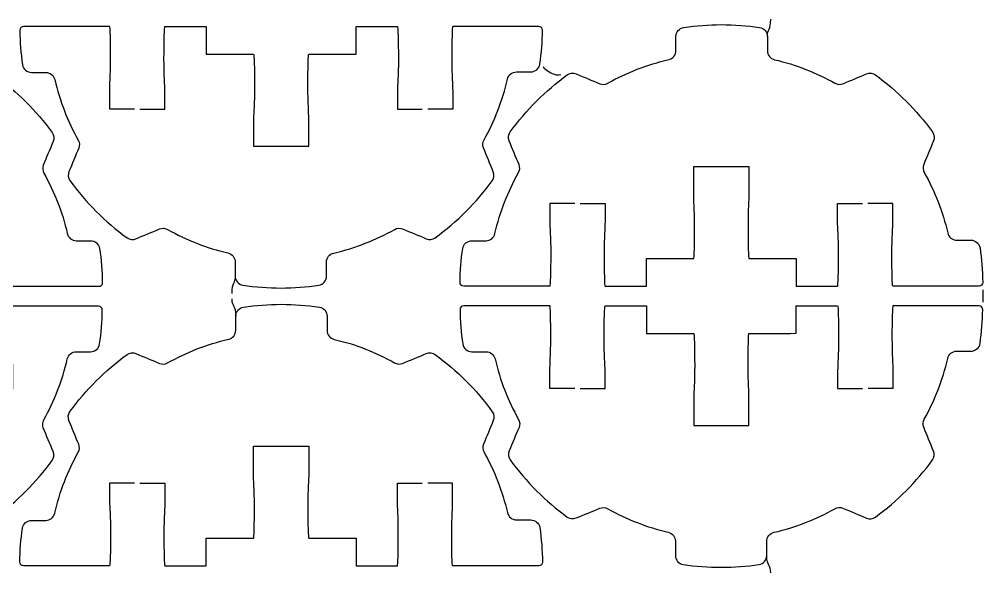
# Model space of a CAD drawing. Extents: x 0 to 410, y 0 to 300.
# Drawn here: x 263 to 315.4, y 65.7 to 95.8 of the extents above; entities that cross this region are included whole.
import ezdxf

# ---------------------------------------------------------------- set-up
doc = ezdxf.new("R2010")
doc.units = 0
doc.header["$MEASUREMENT"] = 0
doc.layers.add('DEFAULT', color=18, linetype='CONTINUOUS')

msp = doc.modelspace()

# ---------------------------------------------------------------- linework, layer by layer
at = {"layer": 'DEFAULT', "color": 1}
msp.add_lwpolyline([(315.413, 81.054), (315.413, 80.377)], dxfattribs=at)
for points, knots in [([(245.348, 85.719), (244.899, 85.719), (244.45, 85.719), (244.001, 85.719), (244.001, 85.386), (244.001, 85.053), (244.001, 84.72), (244.001, 84.385), (244.05, 83.937), (244.05, 82.971), (244.05, 82.004), (244.029, 81.221), (244.001, 81.221), (242.44, 81.221), (240.88, 81.221), (239.319, 81.221), (239.206, 81.221), (239.115, 81.312), (239.115, 81.422), (239.125, 82.046), (239.175, 82.66), (239.263, 83.263), (239.298, 83.507), (239.51, 83.687), (239.757, 83.687), (240.015, 83.687), (240.274, 83.687), (240.533, 83.687), (240.766, 83.687), (240.967, 83.849), (241.02, 84.078), (241.288, 85.253), (241.722, 86.364), (242.297, 87.387), (242.371, 87.521), (242.381, 87.68), (242.325, 87.821), (242.146, 88.252), (241.967, 88.682), (241.789, 89.112), (241.722, 89.275), (241.743, 89.458), (241.845, 89.599), (242.713, 90.788), (243.761, 91.832), (244.946, 92.7), (245.087, 92.802), (245.274, 92.824), (245.436, 92.757), (245.863, 92.578), (246.29, 92.399), (246.717, 92.22), (246.858, 92.16), (247.02, 92.174), (247.154, 92.249), (248.177, 92.824), (249.292, 93.261), (250.463, 93.533), (250.693, 93.586), (250.859, 93.783), (250.859, 94.016), (250.86, 94.274), (250.861, 94.531), (250.862, 94.789), (250.862, 95.032), (251.038, 95.247), (251.282, 95.282), (251.949, 95.381), (252.633, 95.434), (253.328, 95.434), (254.034, 95.434), (254.728, 95.378), (255.406, 95.279), (255.649, 95.244), (255.829, 95.028), (255.829, 94.785), (255.828, 94.529), (255.827, 94.272), (255.826, 94.016), (255.826, 93.78), (255.991, 93.582), (256.217, 93.526), (257.385, 93.254), (258.486, 92.82), (259.498, 92.252), (259.632, 92.174), (259.791, 92.164), (259.932, 92.224), (260.361, 92.4), (260.79, 92.577), (261.22, 92.753), (261.382, 92.82), (261.569, 92.802), (261.706, 92.697), (262.895, 91.832), (263.943, 90.785), (264.811, 89.596), (264.913, 89.455), (264.931, 89.271), (264.864, 89.109), (264.686, 88.682), (264.509, 88.255), (264.331, 87.828), (264.275, 87.687), (264.285, 87.528), (264.359, 87.394), (264.931, 86.378), (265.365, 85.274), (265.636, 84.11), (265.689, 83.881), (265.887, 83.718), (266.123, 83.718), (266.381, 83.718), (266.638, 83.718), (266.896, 83.718), (267.143, 83.718), (267.354, 83.538), (267.39, 83.295), (267.481, 82.685), (267.531, 82.06), (267.538, 81.422), (267.541, 81.312), (267.45, 81.221), (267.337, 81.221), (265.775, 81.221), (264.214, 81.221), (262.652, 81.221), (262.624, 81.221), (262.602, 82.004), (262.602, 82.971), (262.602, 83.937), (262.652, 84.385), (262.652, 84.72), (262.652, 85.053), (262.652, 85.386), (262.652, 85.719), (262.2, 85.719), (261.749, 85.719), (261.297, 85.719)], [0, 0, 0, 0, 3.82, 3.82, 3.82, 6.65, 6.65, 6.65, 7.65, 7.65, 7.65, 8.65, 8.65, 8.65, 21.92, 21.92, 21.92, 22.92, 22.92, 22.92, 23.92, 23.92, 23.92, 24.92, 24.92, 24.92, 27.12, 27.12, 27.12, 28.12, 28.12, 28.12, 29.12, 29.12, 29.12, 30.12, 30.12, 30.12, 34.08308, 34.08308, 34.08308, 35.08308, 35.08308, 35.08308, 36.08308, 36.08308, 36.08308, 37.08308, 37.08308, 37.08308, 41.01847, 41.01847, 41.01847, 42.01847, 42.01847, 42.01847, 43.01847, 43.01847, 43.01847, 44.01847, 44.01847, 44.01847, 46.208493, 46.208493, 46.208493, 47.208493, 47.208493, 47.208493, 48.208493, 48.208493, 48.208493, 49.208493, 49.208493, 49.208493, 50.208493, 50.208493, 50.208493, 52.388516, 52.388516, 52.388516, 53.388516, 53.388516, 53.388516, 54.388516, 54.388516, 54.388516, 55.388516, 55.388516, 55.388516, 59.334717, 59.334717, 59.334717, 60.334717, 60.334717, 60.334717, 61.334717, 61.334717, 61.334717, 62.334717, 62.334717, 62.334717, 66.266256, 66.266256, 66.266256, 67.266256, 67.266256, 67.266256, 68.266256, 68.266256, 68.266256, 69.266256, 69.266256, 69.266256, 71.456256, 71.456256, 71.456256, 72.456256, 72.456256, 72.456256, 73.456256, 73.456256, 73.456256, 74.456256, 74.456256, 74.456256, 87.736256, 87.736256, 87.736256, 88.736256, 88.736256, 88.736256, 89.736256, 89.736256, 89.736256, 92.566256, 92.566256, 92.566256, 96.406256, 96.406256, 96.406256, 96.406256]), ([(269.288, 90.862), (268.838, 90.862), (268.389, 90.862), (267.94, 90.862), (267.94, 91.195), (267.94, 91.528), (267.94, 91.861), (267.94, 92.196), (267.989, 92.644), (267.989, 93.61), (267.989, 94.577), (267.968, 95.36), (267.94, 95.36), (266.377, 95.36), (264.814, 95.36), (263.252, 95.36), (263.142, 95.36), (263.047, 95.268), (263.051, 95.155), (263.058, 94.52), (263.11, 93.896), (263.199, 93.282), (263.234, 93.039), (263.449, 92.862), (263.693, 92.862), (263.951, 92.862), (264.21, 92.862), (264.469, 92.862), (264.702, 92.862), (264.903, 92.7), (264.956, 92.471), (265.227, 91.303), (265.661, 90.202), (266.229, 89.186), (266.307, 89.052), (266.317, 88.894), (266.257, 88.753), (266.08, 88.326), (265.902, 87.899), (265.725, 87.472), (265.658, 87.31), (265.679, 87.123), (265.781, 86.982), (266.645, 85.796), (267.693, 84.745), (268.882, 83.881), (269.023, 83.778), (269.206, 83.761), (269.369, 83.824), (269.798, 84.002), (270.227, 84.179), (270.656, 84.357), (270.798, 84.413), (270.956, 84.403), (271.09, 84.329), (272.106, 83.757), (273.207, 83.323), (274.371, 83.052), (274.6, 82.999), (274.763, 82.801), (274.763, 82.565), (274.763, 82.308), (274.763, 82.052), (274.763, 81.796), (274.763, 81.549), (274.939, 81.337), (275.183, 81.302), (275.86, 81.2), (276.555, 81.147), (277.264, 81.147), (277.955, 81.147), (278.64, 81.2), (279.307, 81.298), (279.55, 81.334), (279.73, 81.545), (279.73, 81.792), (279.73, 82.049), (279.73, 82.305), (279.73, 82.561), (279.73, 82.798), (279.896, 82.995), (280.125, 83.048), (281.3, 83.32), (282.411, 83.757), (283.438, 84.332), (283.572, 84.406), (283.73, 84.417), (283.871, 84.36), (284.299, 84.182), (284.728, 84.003), (285.156, 83.824), (285.318, 83.757), (285.501, 83.775), (285.642, 83.881), (286.831, 84.749), (287.875, 85.793), (288.743, 86.978), (288.846, 87.119), (288.867, 87.306), (288.8, 87.468), (288.622, 87.899), (288.445, 88.329), (288.267, 88.76), (288.207, 88.901), (288.218, 89.059), (288.295, 89.194), (288.867, 90.217), (289.301, 91.328), (289.572, 92.499), (289.625, 92.728), (289.823, 92.894), (290.059, 92.894), (290.317, 92.894), (290.574, 92.894), (290.832, 92.894), (291.079, 92.894), (291.294, 93.074), (291.329, 93.317), (291.417, 93.917), (291.467, 94.535), (291.474, 95.155), (291.477, 95.268), (291.386, 95.36), (291.273, 95.36), (289.712, 95.36), (288.152, 95.36), (286.591, 95.36), (286.563, 95.36), (286.542, 94.577), (286.542, 93.61), (286.542, 92.644), (286.591, 92.196), (286.591, 91.861), (286.591, 91.528), (286.591, 91.195), (286.591, 90.862), (286.14, 90.862), (285.688, 90.862), (285.237, 90.862)], [0, 0, 0, 0, 3.82, 3.82, 3.82, 6.65, 6.65, 6.65, 7.65, 7.65, 7.65, 8.65, 8.65, 8.65, 21.94, 21.94, 21.94, 22.94, 22.94, 22.94, 23.94, 23.94, 23.94, 24.94, 24.94, 24.94, 27.14, 27.14, 27.14, 28.14, 28.14, 28.14, 29.14, 29.14, 29.14, 30.14, 30.14, 30.14, 34.071539, 34.071539, 34.071539, 35.071539, 35.071539, 35.071539, 36.071539, 36.071539, 36.071539, 37.071539, 37.071539, 37.071539, 41.021552, 41.021552, 41.021552, 42.021552, 42.021552, 42.021552, 43.021552, 43.021552, 43.021552, 44.021552, 44.021552, 44.021552, 46.201552, 46.201552, 46.201552, 47.201552, 47.201552, 47.201552, 48.201552, 48.201552, 48.201552, 49.201552, 49.201552, 49.201552, 50.201552, 50.201552, 50.201552, 52.381552, 52.381552, 52.381552, 53.381552, 53.381552, 53.381552, 54.381552, 54.381552, 54.381552, 55.381552, 55.381552, 55.381552, 59.326168, 59.326168, 59.326168, 60.326168, 60.326168, 60.326168, 61.326168, 61.326168, 61.326168, 62.326168, 62.326168, 62.326168, 66.285423, 66.285423, 66.285423, 67.285423, 67.285423, 67.285423, 68.285423, 68.285423, 68.285423, 69.285423, 69.285423, 69.285423, 71.475423, 71.475423, 71.475423, 72.475423, 72.475423, 72.475423, 73.475423, 73.475423, 73.475423, 74.475423, 74.475423, 74.475423, 87.745423, 87.745423, 87.745423, 88.745423, 88.745423, 88.745423, 89.745423, 89.745423, 89.745423, 92.575423, 92.575423, 92.575423, 96.415423, 96.415423, 96.415423, 96.415423]), ([(269.587, 90.862), (270.039, 90.862), (270.491, 90.862), (270.942, 90.862), (270.942, 91.195), (270.942, 91.528), (270.942, 91.861), (270.942, 92.196), (270.893, 92.644), (270.893, 93.61), (270.893, 94.577), (270.914, 95.36), (270.942, 95.36), (271.691, 95.36), (272.44, 95.36), (273.189, 95.36), (273.189, 94.86), (273.189, 94.361), (273.189, 93.861), (274.048, 93.861), (274.906, 93.861), (275.765, 93.861), (275.793, 93.861), (275.814, 93.078), (275.814, 92.111), (275.814, 91.144), (275.765, 90.696), (275.765, 90.361), (275.765, 89.861), (275.765, 89.362), (275.765, 88.862), (276.765, 88.862), (277.766, 88.862), (278.767, 88.862), (278.767, 89.362), (278.767, 89.861), (278.767, 90.361), (278.767, 90.696), (278.717, 91.144), (278.717, 92.111), (278.717, 93.078), (278.739, 93.861), (278.767, 93.861), (279.624, 93.862), (280.481, 93.863), (281.339, 93.864), (281.339, 94.364), (281.339, 94.864), (281.339, 95.364), (282.089, 95.364), (282.839, 95.364), (283.589, 95.36), (283.617, 95.36), (283.639, 94.577), (283.639, 93.61), (283.639, 92.644), (283.589, 92.196), (283.589, 91.861), (283.589, 91.528), (283.589, 91.195), (283.589, 90.862), (284.038, 90.862), (284.488, 90.862), (284.937, 90.862)], [0, 0, 0, 0, 3.84, 3.84, 3.84, 6.67, 6.67, 6.67, 7.67, 7.67, 7.67, 8.67, 8.67, 8.67, 15.04, 15.04, 15.04, 19.29, 19.29, 19.29, 26.59, 26.59, 26.59, 27.59, 27.59, 27.59, 28.59, 28.59, 28.59, 32.84, 32.84, 32.84, 41.35, 41.35, 41.35, 45.6, 45.6, 45.6, 46.6, 46.6, 46.6, 47.6, 47.6, 47.6, 54.890007, 54.890007, 54.890007, 59.140007, 59.140007, 59.140007, 65.530007, 65.530007, 65.530007, 66.530007, 66.530007, 66.530007, 67.530007, 67.530007, 67.530007, 70.360007, 70.360007, 70.360007, 74.180007, 74.180007, 74.180007, 74.180007]), ([(293.224, 85.747), (292.773, 85.747), (292.323, 85.747), (291.872, 85.747), (291.872, 85.414), (291.872, 85.081), (291.872, 84.749), (291.872, 84.413), (291.922, 83.965), (291.922, 82.999), (291.922, 82.032), (291.901, 81.249), (291.872, 81.249), (290.312, 81.249), (288.752, 81.249), (287.191, 81.249), (287.078, 81.249), (286.986, 81.341), (286.99, 81.454), (286.997, 82.078), (287.046, 82.692), (287.135, 83.295), (287.17, 83.538), (287.385, 83.715), (287.629, 83.715), (287.887, 83.715), (288.146, 83.715), (288.405, 83.715), (288.641, 83.715), (288.839, 83.881), (288.891, 84.11), (289.163, 85.281), (289.597, 86.396), (290.169, 87.419), (290.246, 87.553), (290.257, 87.712), (290.197, 87.853), (290.019, 88.283), (289.842, 88.714), (289.664, 89.144), (289.597, 89.303), (289.618, 89.49), (289.721, 89.631), (290.588, 90.816), (291.633, 91.864), (292.818, 92.732), (292.959, 92.834), (293.146, 92.855), (293.308, 92.785), (293.736, 92.607), (294.164, 92.43), (294.592, 92.252), (294.733, 92.192), (294.892, 92.203), (295.026, 92.28), (296.053, 92.855), (297.164, 93.293), (298.339, 93.561), (298.568, 93.614), (298.73, 93.811), (298.734, 94.048), (298.734, 94.305), (298.734, 94.563), (298.734, 94.82), (298.734, 95.064), (298.914, 95.275), (299.154, 95.311), (299.824, 95.409), (300.508, 95.462), (301.2, 95.462), (301.909, 95.462), (302.604, 95.409), (303.281, 95.311), (303.525, 95.272), (303.701, 95.06), (303.701, 94.813), (303.701, 94.557), (303.701, 94.301), (303.701, 94.044), (303.701, 93.811), (303.863, 93.61), (304.093, 93.557), (305.257, 93.286), (306.358, 92.852), (307.374, 92.28), (307.508, 92.206), (307.666, 92.196), (307.807, 92.252), (308.237, 92.43), (308.666, 92.607), (309.095, 92.785), (309.257, 92.852), (309.441, 92.831), (309.582, 92.728), (310.771, 91.864), (311.819, 90.816), (312.683, 89.627), (312.785, 89.486), (312.806, 89.299), (312.739, 89.141), (312.562, 88.714), (312.384, 88.287), (312.207, 87.86), (312.147, 87.719), (312.157, 87.557), (312.235, 87.426), (312.803, 86.41), (313.237, 85.306), (313.508, 84.138), (313.561, 83.912), (313.762, 83.747), (313.995, 83.747), (314.254, 83.747), (314.513, 83.747), (314.771, 83.747), (315.015, 83.747), (315.23, 83.57), (315.265, 83.327), (315.353, 82.713), (315.403, 82.089), (315.413, 81.454), (315.413, 81.341), (315.322, 81.249), (315.212, 81.249), (313.649, 81.249), (312.087, 81.249), (310.524, 81.249), (310.496, 81.249), (310.474, 82.032), (310.474, 82.999), (310.474, 83.965), (310.524, 84.413), (310.524, 84.749), (310.524, 85.081), (310.524, 85.414), (310.524, 85.747), (310.073, 85.747), (309.623, 85.747), (309.173, 85.747)], [0, 0, 0, 0, 3.83, 3.83, 3.83, 6.66, 6.66, 6.66, 7.66, 7.66, 7.66, 8.66, 8.66, 8.66, 21.93, 21.93, 21.93, 22.93, 22.93, 22.93, 23.93, 23.93, 23.93, 24.93, 24.93, 24.93, 27.13, 27.13, 27.13, 28.13, 28.13, 28.13, 29.13, 29.13, 29.13, 30.13, 30.13, 30.13, 34.089255, 34.089255, 34.089255, 35.089255, 35.089255, 35.089255, 36.089255, 36.089255, 36.089255, 37.089255, 37.089255, 37.089255, 41.030029, 41.030029, 41.030029, 42.030029, 42.030029, 42.030029, 43.030029, 43.030029, 43.030029, 44.030029, 44.030029, 44.030029, 46.220029, 46.220029, 46.220029, 47.220029, 47.220029, 47.220029, 48.220029, 48.220029, 48.220029, 49.220029, 49.220029, 49.220029, 50.220029, 50.220029, 50.220029, 52.400029, 52.400029, 52.400029, 53.400029, 53.400029, 53.400029, 54.400029, 54.400029, 54.400029, 55.400029, 55.400029, 55.400029, 59.350042, 59.350042, 59.350042, 60.350042, 60.350042, 60.350042, 61.350042, 61.350042, 61.350042, 62.350042, 62.350042, 62.350042, 66.281581, 66.281581, 66.281581, 67.281581, 67.281581, 67.281581, 68.281581, 68.281581, 68.281581, 69.281581, 69.281581, 69.281581, 71.481581, 71.481581, 71.481581, 72.481581, 72.481581, 72.481581, 73.481581, 73.481581, 73.481581, 74.481581, 74.481581, 74.481581, 87.771581, 87.771581, 87.771581, 88.771581, 88.771581, 88.771581, 89.771581, 89.771581, 89.771581, 92.601581, 92.601581, 92.601581, 96.431581, 96.431581, 96.431581, 96.431581]), ([(293.523, 85.747), (293.974, 85.747), (294.424, 85.747), (294.875, 85.747), (294.875, 85.414), (294.875, 85.081), (294.875, 84.749), (294.875, 84.413), (294.825, 83.965), (294.825, 82.999), (294.825, 82.032), (294.846, 81.249), (294.875, 81.245), (295.625, 81.245), (296.375, 81.245), (297.125, 81.245), (297.125, 81.745), (297.125, 82.245), (297.125, 82.745), (297.983, 82.746), (298.84, 82.747), (299.697, 82.748), (299.725, 82.748), (299.746, 83.531), (299.746, 84.498), (299.746, 85.465), (299.697, 85.913), (299.697, 86.248), (299.697, 86.748), (299.697, 87.247), (299.697, 87.747), (300.698, 87.747), (301.698, 87.747), (302.699, 87.747), (302.699, 87.247), (302.699, 86.748), (302.699, 86.248), (302.699, 85.913), (302.65, 85.465), (302.65, 84.498), (302.65, 83.531), (302.671, 82.748), (302.699, 82.748), (303.558, 82.748), (304.416, 82.748), (305.274, 82.748), (305.274, 82.248), (305.274, 81.749), (305.274, 81.249), (306.024, 81.249), (306.773, 81.249), (307.522, 81.249), (307.55, 81.249), (307.571, 82.032), (307.571, 82.999), (307.571, 83.965), (307.522, 84.413), (307.522, 84.749), (307.522, 85.081), (307.522, 85.414), (307.522, 85.747), (307.972, 85.747), (308.422, 85.747), (308.873, 85.747)], [0, 0, 0, 0, 3.83, 3.83, 3.83, 6.66, 6.66, 6.66, 7.66, 7.66, 7.66, 8.67, 8.67, 8.67, 15.05, 15.05, 15.05, 19.3, 19.3, 19.3, 26.590007, 26.590007, 26.590007, 27.590007, 27.590007, 27.590007, 28.590007, 28.590007, 28.590007, 32.840007, 32.840007, 32.840007, 41.350007, 41.350007, 41.350007, 45.600007, 45.600007, 45.600007, 46.600007, 46.600007, 46.600007, 47.600007, 47.600007, 47.600007, 54.900007, 54.900007, 54.900007, 59.150007, 59.150007, 59.150007, 65.520007, 65.520007, 65.520007, 66.520007, 66.520007, 66.520007, 67.520007, 67.520007, 67.520007, 70.350007, 70.350007, 70.350007, 74.180007, 74.180007, 74.180007, 74.180007]), ([(269.284, 70.546), (268.835, 70.546), (268.386, 70.546), (267.936, 70.546), (267.936, 70.213), (267.936, 69.88), (267.936, 69.547), (267.936, 69.212), (267.986, 68.764), (267.986, 67.798), (267.986, 66.831), (267.965, 66.048), (267.936, 66.048), (266.375, 66.048), (264.813, 66.048), (263.252, 66.048), (263.139, 66.048), (263.047, 66.139), (263.051, 66.252), (263.058, 66.877), (263.11, 67.491), (263.195, 68.094), (263.23, 68.337), (263.446, 68.514), (263.693, 68.514), (263.95, 68.514), (264.208, 68.514), (264.465, 68.514), (264.702, 68.514), (264.899, 68.679), (264.952, 68.909), (265.224, 70.084), (265.658, 71.195), (266.229, 72.218), (266.307, 72.352), (266.317, 72.511), (266.257, 72.652), (266.08, 73.082), (265.902, 73.513), (265.725, 73.943), (265.658, 74.102), (265.679, 74.289), (265.781, 74.43), (266.649, 75.615), (267.693, 76.663), (268.882, 77.531), (269.023, 77.633), (269.206, 77.654), (269.369, 77.584), (269.797, 77.406), (270.225, 77.228), (270.653, 77.051), (270.794, 76.991), (270.953, 77.002), (271.087, 77.079), (272.113, 77.654), (273.225, 78.092), (274.399, 78.36), (274.629, 78.413), (274.794, 78.614), (274.794, 78.847), (274.794, 79.104), (274.794, 79.362), (274.794, 79.619), (274.794, 79.863), (274.974, 80.074), (275.218, 80.109), (275.885, 80.208), (276.569, 80.261), (277.264, 80.261), (277.969, 80.261), (278.664, 80.208), (279.342, 80.109), (279.585, 80.074), (279.762, 79.859), (279.762, 79.612), (279.762, 79.356), (279.762, 79.099), (279.762, 78.843), (279.762, 78.61), (279.924, 78.409), (280.153, 78.356), (281.317, 78.085), (282.418, 77.651), (283.434, 77.079), (283.568, 77.005), (283.727, 76.994), (283.868, 77.051), (284.297, 77.228), (284.726, 77.406), (285.156, 77.584), (285.318, 77.651), (285.501, 77.629), (285.642, 77.527), (286.831, 76.663), (287.879, 75.615), (288.743, 74.426), (288.846, 74.285), (288.867, 74.098), (288.8, 73.939), (288.622, 73.513), (288.445, 73.086), (288.267, 72.659), (288.207, 72.518), (288.218, 72.355), (288.295, 72.225), (288.863, 71.209), (289.297, 70.105), (289.569, 68.937), (289.625, 68.711), (289.823, 68.545), (290.056, 68.545), (290.314, 68.545), (290.573, 68.545), (290.832, 68.545), (291.075, 68.545), (291.29, 68.369), (291.326, 68.126), (291.414, 67.512), (291.467, 66.887), (291.474, 66.252), (291.477, 66.139), (291.386, 66.048), (291.273, 66.048), (289.711, 66.048), (288.149, 66.048), (286.588, 66.048), (286.56, 66.048), (286.538, 66.831), (286.538, 67.798), (286.538, 68.764), (286.588, 69.212), (286.588, 69.547), (286.588, 69.88), (286.588, 70.213), (286.588, 70.546), (286.136, 70.546), (285.685, 70.546), (285.233, 70.546)], [0, 0, 0, 0, 3.82, 3.82, 3.82, 6.65, 6.65, 6.65, 7.65, 7.65, 7.65, 8.65, 8.65, 8.65, 21.93, 21.93, 21.93, 22.93, 22.93, 22.93, 23.93, 23.93, 23.93, 24.93, 24.93, 24.93, 27.12, 27.12, 27.12, 28.12, 28.12, 28.12, 29.12, 29.12, 29.12, 30.12, 30.12, 30.12, 34.079255, 34.079255, 34.079255, 35.079255, 35.079255, 35.079255, 36.079255, 36.079255, 36.079255, 37.079255, 37.079255, 37.079255, 41.020029, 41.020029, 41.020029, 42.020029, 42.020029, 42.020029, 43.020029, 43.020029, 43.020029, 44.020029, 44.020029, 44.020029, 46.210029, 46.210029, 46.210029, 47.210029, 47.210029, 47.210029, 48.210029, 48.210029, 48.210029, 49.210029, 49.210029, 49.210029, 50.210029, 50.210029, 50.210029, 52.390029, 52.390029, 52.390029, 53.390029, 53.390029, 53.390029, 54.390029, 54.390029, 54.390029, 55.390029, 55.390029, 55.390029, 59.340042, 59.340042, 59.340042, 60.340042, 60.340042, 60.340042, 61.340042, 61.340042, 61.340042, 62.340042, 62.340042, 62.340042, 66.271581, 66.271581, 66.271581, 67.271581, 67.271581, 67.271581, 68.271581, 68.271581, 68.271581, 69.271581, 69.271581, 69.271581, 71.471581, 71.471581, 71.471581, 72.471581, 72.471581, 72.471581, 73.471581, 73.471581, 73.471581, 74.471581, 74.471581, 74.471581, 87.751581, 87.751581, 87.751581, 88.751581, 88.751581, 88.751581, 89.751581, 89.751581, 89.751581, 92.581581, 92.581581, 92.581581, 96.421581, 96.421581, 96.421581, 96.421581]), ([(293.227, 75.682), (292.777, 75.682), (292.326, 75.682), (291.876, 75.682), (291.876, 76.015), (291.876, 76.348), (291.876, 76.68), (291.876, 77.016), (291.925, 77.464), (291.925, 78.43), (291.925, 79.397), (291.904, 80.18), (291.876, 80.18), (290.314, 80.18), (288.753, 80.18), (287.191, 80.18), (287.078, 80.18), (286.986, 80.088), (286.99, 79.975), (286.997, 79.34), (287.05, 78.716), (287.138, 78.106), (287.173, 77.862), (287.389, 77.682), (287.632, 77.682), (287.891, 77.682), (288.149, 77.682), (288.408, 77.682), (288.641, 77.682), (288.839, 77.52), (288.895, 77.291), (289.167, 76.123), (289.601, 75.022), (290.169, 74.006), (290.243, 73.872), (290.257, 73.714), (290.197, 73.573), (290.019, 73.146), (289.842, 72.719), (289.664, 72.292), (289.597, 72.13), (289.618, 71.943), (289.721, 71.802), (290.585, 70.616), (291.633, 69.568), (292.821, 68.701), (292.963, 68.598), (293.146, 68.581), (293.308, 68.648), (293.737, 68.824), (294.167, 69.001), (294.596, 69.177), (294.737, 69.237), (294.896, 69.223), (295.03, 69.149), (296.046, 68.581), (297.146, 68.147), (298.311, 67.872), (298.54, 67.819), (298.702, 67.621), (298.702, 67.385), (298.702, 67.128), (298.702, 66.872), (298.702, 66.616), (298.702, 66.372), (298.879, 66.157), (299.122, 66.122), (299.799, 66.02), (300.494, 65.967), (301.2, 65.967), (301.895, 65.967), (302.579, 66.02), (303.246, 66.118), (303.489, 66.154), (303.669, 66.365), (303.669, 66.612), (303.669, 66.869), (303.669, 67.125), (303.669, 67.381), (303.669, 67.618), (303.835, 67.815), (304.064, 67.868), (305.236, 68.14), (306.35, 68.577), (307.377, 69.152), (307.511, 69.226), (307.67, 69.237), (307.811, 69.18), (308.239, 69.002), (308.667, 68.823), (309.095, 68.644), (309.254, 68.577), (309.441, 68.598), (309.582, 68.701), (310.771, 69.568), (311.815, 70.613), (312.683, 71.802), (312.785, 71.939), (312.806, 72.126), (312.739, 72.288), (312.562, 72.719), (312.384, 73.149), (312.207, 73.58), (312.147, 73.721), (312.157, 73.879), (312.231, 74.013), (312.806, 75.037), (313.24, 76.148), (313.512, 77.323), (313.565, 77.552), (313.762, 77.714), (313.995, 77.714), (314.254, 77.714), (314.513, 77.714), (314.771, 77.714), (315.018, 77.714), (315.233, 77.894), (315.269, 78.137), (315.353, 78.737), (315.403, 79.355), (315.413, 79.975), (315.413, 80.088), (315.322, 80.18), (315.212, 80.18), (313.651, 80.18), (312.089, 80.18), (310.527, 80.18), (310.499, 80.18), (310.478, 79.397), (310.478, 78.43), (310.478, 77.464), (310.527, 77.016), (310.527, 76.68), (310.527, 76.348), (310.527, 76.015), (310.527, 75.682), (310.077, 75.682), (309.627, 75.682), (309.176, 75.682)], [0, 0, 0, 0, 3.83, 3.83, 3.83, 6.66, 6.66, 6.66, 7.66, 7.66, 7.66, 8.66, 8.66, 8.66, 21.94, 21.94, 21.94, 22.94, 22.94, 22.94, 23.94, 23.94, 23.94, 24.94, 24.94, 24.94, 27.14, 27.14, 27.14, 28.14, 28.14, 28.14, 29.14, 29.14, 29.14, 30.14, 30.14, 30.14, 34.071539, 34.071539, 34.071539, 35.071539, 35.071539, 35.071539, 36.071539, 36.071539, 36.071539, 37.071539, 37.071539, 37.071539, 41.01774, 41.01774, 41.01774, 42.01774, 42.01774, 42.01774, 43.01774, 43.01774, 43.01774, 44.01774, 44.01774, 44.01774, 46.19774, 46.19774, 46.19774, 47.19774, 47.19774, 47.19774, 48.19774, 48.19774, 48.19774, 49.19774, 49.19774, 49.19774, 50.19774, 50.19774, 50.19774, 52.37774, 52.37774, 52.37774, 53.37774, 53.37774, 53.37774, 54.37774, 54.37774, 54.37774, 55.37774, 55.37774, 55.37774, 59.322356, 59.322356, 59.322356, 60.322356, 60.322356, 60.322356, 61.322356, 61.322356, 61.322356, 62.322356, 62.322356, 62.322356, 66.281611, 66.281611, 66.281611, 67.281611, 67.281611, 67.281611, 68.281611, 68.281611, 68.281611, 69.281611, 69.281611, 69.281611, 71.481611, 71.481611, 71.481611, 72.481611, 72.481611, 72.481611, 73.481611, 73.481611, 73.481611, 74.481611, 74.481611, 74.481611, 87.761611, 87.761611, 87.761611, 88.761611, 88.761611, 88.761611, 89.761611, 89.761611, 89.761611, 92.591611, 92.591611, 92.591611, 96.421611, 96.421611, 96.421611, 96.421611]), ([(293.527, 75.682), (293.977, 75.682), (294.428, 75.682), (294.878, 75.682), (294.878, 76.015), (294.878, 76.348), (294.878, 76.68), (294.878, 77.016), (294.829, 77.464), (294.829, 78.43), (294.829, 79.397), (294.85, 80.18), (294.878, 80.18), (295.627, 80.18), (296.376, 80.18), (297.125, 80.18), (297.125, 79.68), (297.125, 79.181), (297.125, 78.681), (297.984, 78.681), (298.842, 78.681), (299.701, 78.681), (299.729, 78.681), (299.75, 77.898), (299.75, 76.931), (299.75, 75.964), (299.701, 75.516), (299.701, 75.181), (299.701, 74.681), (299.701, 74.182), (299.701, 73.682), (300.701, 73.682), (301.702, 73.682), (302.703, 73.682), (302.703, 74.182), (302.703, 74.681), (302.703, 75.181), (302.703, 75.516), (302.653, 75.964), (302.653, 76.931), (302.653, 77.898), (302.675, 78.681), (302.703, 78.681), (303.56, 78.682), (304.417, 78.683), (305.274, 78.684), (305.274, 79.184), (305.274, 79.684), (305.274, 80.184), (306.025, 80.184), (306.775, 80.184), (307.525, 80.18), (307.553, 80.18), (307.575, 79.397), (307.575, 78.43), (307.575, 77.464), (307.525, 77.016), (307.525, 76.68), (307.525, 76.348), (307.525, 76.015), (307.525, 75.682), (307.976, 75.682), (308.426, 75.682), (308.876, 75.682)], [0, 0, 0, 0, 3.83, 3.83, 3.83, 6.66, 6.66, 6.66, 7.66, 7.66, 7.66, 8.66, 8.66, 8.66, 15.03, 15.03, 15.03, 19.28, 19.28, 19.28, 26.58, 26.58, 26.58, 27.58, 27.58, 27.58, 28.58, 28.58, 28.58, 32.83, 32.83, 32.83, 41.34, 41.34, 41.34, 45.59, 45.59, 45.59, 46.59, 46.59, 46.59, 47.59, 47.59, 47.59, 54.880007, 54.880007, 54.880007, 59.130007, 59.130007, 59.130007, 65.520007, 65.520007, 65.520007, 66.520007, 66.520007, 66.520007, 67.520007, 67.520007, 67.520007, 70.350007, 70.350007, 70.350007, 74.180007, 74.180007, 74.180007, 74.180007]), ([(245.352, 75.654), (244.902, 75.654), (244.453, 75.654), (244.004, 75.654), (244.004, 75.987), (244.004, 76.319), (244.004, 76.652), (244.004, 76.987), (244.053, 77.435), (244.053, 78.402), (244.053, 79.369), (244.032, 80.152), (244.004, 80.152), (242.442, 80.152), (240.881, 80.152), (239.319, 80.152), (239.206, 80.152), (239.115, 80.057), (239.115, 79.947), (239.125, 79.309), (239.175, 78.684), (239.263, 78.074), (239.302, 77.831), (239.513, 77.654), (239.76, 77.654), (240.018, 77.654), (240.275, 77.654), (240.533, 77.654), (240.769, 77.654), (240.967, 77.488), (241.02, 77.259), (241.291, 76.095), (241.725, 74.991), (242.297, 73.975), (242.371, 73.841), (242.381, 73.682), (242.321, 73.541), (242.144, 73.114), (241.966, 72.687), (241.789, 72.26), (241.722, 72.101), (241.743, 71.914), (241.845, 71.773), (242.709, 70.584), (243.761, 69.537), (244.946, 68.672), (245.087, 68.57), (245.274, 68.549), (245.433, 68.616), (245.862, 68.792), (246.291, 68.969), (246.72, 69.145), (246.862, 69.205), (247.024, 69.195), (247.154, 69.12), (248.17, 68.549), (249.271, 68.115), (250.435, 67.843), (250.664, 67.79), (250.83, 67.589), (250.83, 67.357), (250.829, 67.1), (250.828, 66.844), (250.827, 66.588), (250.827, 66.341), (251.003, 66.125), (251.247, 66.09), (251.927, 65.991), (252.622, 65.938), (253.328, 65.938), (254.019, 65.938), (254.704, 65.991), (255.374, 66.087), (255.617, 66.125), (255.794, 66.337), (255.794, 66.58), (255.795, 66.838), (255.796, 67.096), (255.797, 67.353), (255.797, 67.586), (255.96, 67.783), (256.189, 67.836), (257.364, 68.108), (258.475, 68.545), (259.502, 69.12), (259.636, 69.198), (259.794, 69.209), (259.935, 69.149), (260.364, 68.97), (260.792, 68.791), (261.22, 68.612), (261.382, 68.545), (261.569, 68.567), (261.71, 68.669), (262.895, 69.537), (263.943, 70.584), (264.811, 71.77), (264.913, 71.911), (264.931, 72.098), (264.864, 72.257), (264.686, 72.687), (264.509, 73.117), (264.331, 73.548), (264.275, 73.689), (264.285, 73.848), (264.359, 73.982), (264.931, 75.005), (265.365, 76.116), (265.636, 77.291), (265.689, 77.52), (265.887, 77.686), (266.123, 77.686), (266.382, 77.686), (266.641, 77.686), (266.899, 77.686), (267.146, 77.686), (267.358, 77.862), (267.393, 78.106), (267.481, 78.709), (267.531, 79.323), (267.538, 79.947), (267.541, 80.06), (267.45, 80.152), (267.337, 80.152), (265.776, 80.152), (264.216, 80.152), (262.655, 80.152), (262.627, 80.152), (262.606, 79.369), (262.606, 78.402), (262.606, 77.435), (262.655, 76.987), (262.655, 76.652), (262.655, 76.319), (262.655, 75.987), (262.655, 75.654), (262.204, 75.654), (261.752, 75.654), (261.301, 75.654)], [0, 0, 0, 0, 3.82, 3.82, 3.82, 6.65, 6.65, 6.65, 7.65, 7.65, 7.65, 8.65, 8.65, 8.65, 21.93, 21.93, 21.93, 22.93, 22.93, 22.93, 23.93, 23.93, 23.93, 24.93, 24.93, 24.93, 27.12, 27.12, 27.12, 28.12, 28.12, 28.12, 29.12, 29.12, 29.12, 30.12, 30.12, 30.12, 34.051539, 34.051539, 34.051539, 35.051539, 35.051539, 35.051539, 36.051539, 36.051539, 36.051539, 37.051539, 37.051539, 37.051539, 40.99774, 40.99774, 40.99774, 41.99774, 41.99774, 41.99774, 42.99774, 42.99774, 42.99774, 43.99774, 43.99774, 43.99774, 46.177763, 46.177763, 46.177763, 47.177763, 47.177763, 47.177763, 48.177763, 48.177763, 48.177763, 49.177763, 49.177763, 49.177763, 50.177763, 50.177763, 50.177763, 52.367786, 52.367786, 52.367786, 53.367786, 53.367786, 53.367786, 54.367786, 54.367786, 54.367786, 55.367786, 55.367786, 55.367786, 59.312402, 59.312402, 59.312402, 60.312402, 60.312402, 60.312402, 61.312402, 61.312402, 61.312402, 62.312402, 62.312402, 62.312402, 66.271657, 66.271657, 66.271657, 67.271657, 67.271657, 67.271657, 68.271657, 68.271657, 68.271657, 69.271657, 69.271657, 69.271657, 71.471657, 71.471657, 71.471657, 72.471657, 72.471657, 72.471657, 73.471657, 73.471657, 73.471657, 74.471657, 74.471657, 74.471657, 87.741657, 87.741657, 87.741657, 88.741657, 88.741657, 88.741657, 89.741657, 89.741657, 89.741657, 92.571657, 92.571657, 92.571657, 96.411657, 96.411657, 96.411657, 96.411657]), ([(269.584, 70.546), (270.036, 70.546), (270.487, 70.546), (270.939, 70.546), (270.939, 70.213), (270.939, 69.88), (270.939, 69.547), (270.939, 69.212), (270.889, 68.764), (270.889, 67.798), (270.889, 66.831), (270.91, 66.048), (270.939, 66.044), (271.689, 66.044), (272.439, 66.044), (273.189, 66.044), (273.189, 66.544), (273.189, 67.044), (273.189, 67.544), (274.047, 67.545), (274.904, 67.546), (275.761, 67.547), (275.789, 67.547), (275.81, 68.33), (275.81, 69.297), (275.81, 70.263), (275.761, 70.711), (275.761, 71.047), (275.761, 71.546), (275.761, 72.046), (275.761, 72.546), (276.762, 72.546), (277.763, 72.546), (278.763, 72.546), (278.763, 72.046), (278.763, 71.546), (278.763, 71.047), (278.763, 70.711), (278.71, 70.263), (278.71, 69.297), (278.71, 68.33), (278.735, 67.547), (278.763, 67.547), (279.622, 67.547), (280.48, 67.547), (281.339, 67.547), (281.339, 67.047), (281.339, 66.548), (281.339, 66.048), (282.088, 66.048), (282.837, 66.048), (283.586, 66.048), (283.614, 66.048), (283.635, 66.831), (283.635, 67.798), (283.635, 68.764), (283.586, 69.212), (283.586, 69.547), (283.586, 69.88), (283.586, 70.213), (283.586, 70.546), (284.035, 70.546), (284.484, 70.546), (284.933, 70.546)], [0, 0, 0, 0, 3.84, 3.84, 3.84, 6.67, 6.67, 6.67, 7.67, 7.67, 7.67, 8.68, 8.68, 8.68, 15.06, 15.06, 15.06, 19.31, 19.31, 19.31, 26.600007, 26.600007, 26.600007, 27.600007, 27.600007, 27.600007, 28.600007, 28.600007, 28.600007, 32.850007, 32.850007, 32.850007, 41.360007, 41.360007, 41.360007, 45.610007, 45.610007, 45.610007, 46.610007, 46.610007, 46.610007, 47.610007, 47.610007, 47.610007, 54.910007, 54.910007, 54.910007, 59.160007, 59.160007, 59.160007, 65.530007, 65.530007, 65.530007, 66.530007, 66.530007, 66.530007, 67.530007, 67.530007, 67.530007, 70.360007, 70.360007, 70.360007, 74.180007, 74.180007, 74.180007, 74.180007])]:
    msp.add_open_spline(points, degree=3, knots=knots, dxfattribs=at)
for points in [[(303.702, 94.814), (303.702, 95.254), (303.887, 95.151), (303.887, 95.753)], [(292.469, 92.731), (292.231, 92.615), (291.57, 92.964), (291.528, 93.166)], [(274.762, 81.796), (274.762, 81.356), (274.576, 81.459), (274.576, 80.857)], [(274.576, 80.557), (274.576, 80.117), (274.795, 80.22), (274.795, 79.617)], [(303.887, 65.673), (303.887, 66.113), (303.668, 66.01), (303.668, 66.612)]]:
    msp.add_open_spline(points, degree=3, dxfattribs=at)

doc.saveas('drawing.dxf')
